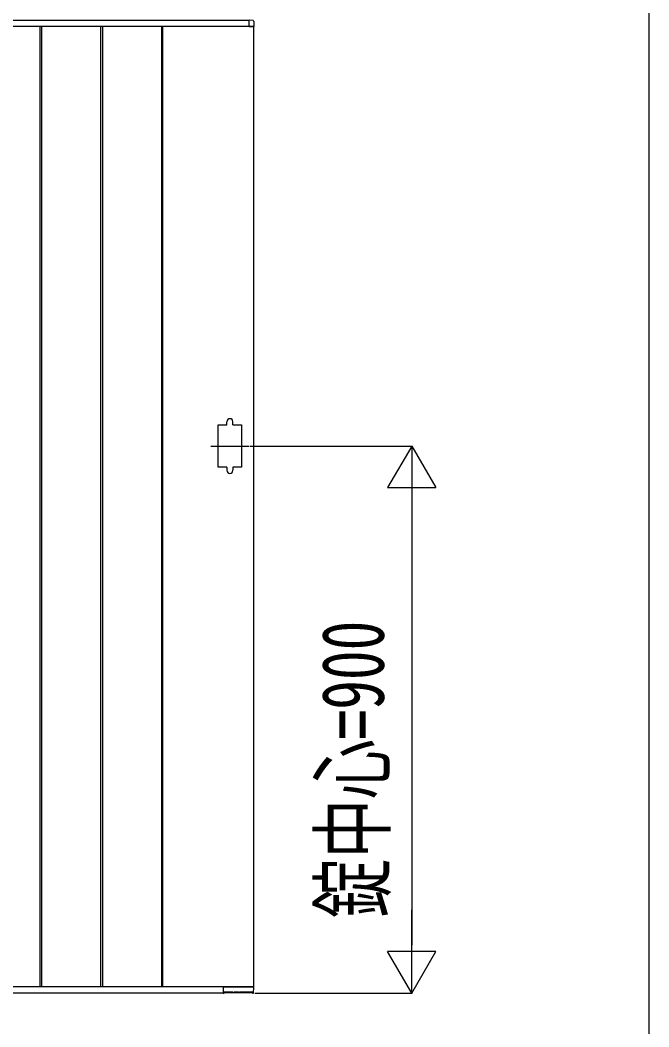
# Model space of a CAD drawing. Units: millimetres, scale not verified. Extents: x -14718 to 14718, y -10395 to 10395.
# Drawn here: x -7501 to -6467, y 1457 to 3113 of the extents above; entities that cross this region are included whole.
import ezdxf
from ezdxf.enums import TextEntityAlignment as Align

# ---------------------------------------------------------------- set-up
doc = ezdxf.new("R2010")
doc.units = ezdxf.units.MM
doc.header["$LTSCALE"] = 40
for name, color, linetype in [('0-1_USER1', 3, 'Continuous'), ('0-4_YKK_A1', 4, 'Continuous'), ('0-5_YKK_D', 6, 'Continuous')]:
    doc.layers.add(name, color=color, linetype=linetype)
doc.styles.add('ＭＳ ゴシック', font='')
doc.styles.get('ＭＳ ゴシック').set_extended_font_data('MS Gothic')

msp = doc.modelspace()

# ---------------------------------------------------------------- linework, layer by layer
at = {"layer": '0-1_USER1'}
msp.add_line((-6467.43, 9712.5), (-6467.43, 1112.5), dxfattribs=at)
at = {"layer": '0-4_YKK_A1'}
for p, q in [((-7117.43, 3102.5), (-8117.43, 3102.5)), ((-7124.43, 3112.5), (-8110.43, 3112.5)), ((-7468.93, 3102.5), (-7468.93, 1522.5)), ((-7465.93, 3102.5), (-7465.93, 1522.5)), ((-7368.93, 3102.5), (-7368.93, 1522.5)), ((-7365.93, 3102.5), (-7365.93, 1522.5)), ((-7268.93, 3102.5), (-7268.93, 1522.5)), ((-7267.43, 3102.5), (-7267.43, 1522.5)), ((-7124.43, 3102.5), (-7124.43, 3112.5)), ((-7124.43, 3102.8), (-7124.43, 3112.47)), ((-7124.43, 3102.5), (-7117.43, 3102.5)), ((-7117.43, 3102.5), (-7124.13, 3102.5)), ((-7124.13, 3102.5), (-7124.13, 3102.5)), ((-7118.34, 3112.63), (-7123.9, 3112.97)), ((-7117.43, 3102.5), (-7117.43, 1522.5)), ((-7116.93, 3111.13), (-7116.93, 3103)), ((-7161.43, 2447.5), (-7161.43, 2452.5)), ((-7151.43, 2447.5), (-7151.43, 2452.5)), ((-7187.93, 2412.5), (-7124.93, 2412.5)), ((-7161.43, 2377.5), (-7161.43, 2372.5)), ((-7151.43, 2377.5), (-7151.43, 2372.5)), ((-7117.43, 1522.5), (-8117.43, 1522.5)), ((-7167.43, 1512.5), (-8067.43, 1512.5)), ((-7167.43, 1522.5), (-7167.43, 1512.5)), ((-7167.43, 1522.2), (-7167.43, 1512.52)), ((-7167.13, 1522.5), (-7117.46, 1522.5)), ((-7166.93, 1512.02), (-7166.11, 1512.02)), ((-7165.57, 1514.31), (-7165.61, 1512.51)), ((-7119.3, 1513), (-7165.6, 1513)), ((-7165.26, 1514.6), (-7151.64, 1514.6)), ((-7161.53, 1514.6), (-7161.55, 1513.49)), ((-7151.31, 1513.49), (-7151.32, 1514.31)), ((-7149.57, 1514.31), (-7149.59, 1513.49)), ((-7149.26, 1514.6), (-7142.6, 1514.6)), ((-7142.27, 1513.49), (-7142.29, 1514.31)), ((-7140.54, 1514.31), (-7140.55, 1513.49)), ((-7140.23, 1514.6), (-7119.64, 1514.6)), ((-7124.43, 1522.5), (-7117.43, 1522.5)), ((-7119.29, 1512.49), (-7119.32, 1514.31)), ((-7118.79, 1512), (-7118.04, 1512)), ((-7117.54, 1512.47), (-7116.96, 1521.97))]:
    msp.add_line(p, q, dxfattribs=at)
for points in [[(-7161.43, 2377.5), (-7175.43, 2377.5), (-7175.43, 2447.5), (-7161.43, 2447.5)], [(-7151.43, 2447.5), (-7137.43, 2447.5), (-7137.43, 2377.5), (-7151.43, 2377.5)], [(-7165.57, 1514.31), (-7165.57, 1514.35), (-7165.56, 1514.4), (-7165.53, 1514.45), (-7165.5, 1514.49), (-7165.45, 1514.54), (-7165.38, 1514.58), (-7165.26, 1514.6)], [(-7151.64, 1514.6), (-7151.5, 1514.57), (-7151.43, 1514.52), (-7151.38, 1514.47), (-7151.35, 1514.41), (-7151.33, 1514.36), (-7151.32, 1514.31)], [(-7149.57, 1514.31), (-7149.57, 1514.35), (-7149.56, 1514.4), (-7149.53, 1514.45), (-7149.5, 1514.49), (-7149.45, 1514.54), (-7149.38, 1514.58), (-7149.26, 1514.6)], [(-7142.6, 1514.6), (-7142.47, 1514.57), (-7142.39, 1514.52), (-7142.34, 1514.47), (-7142.31, 1514.41), (-7142.3, 1514.36), (-7142.29, 1514.31)], [(-7140.54, 1514.31), (-7140.53, 1514.35), (-7140.52, 1514.4), (-7140.5, 1514.45), (-7140.47, 1514.49), (-7140.42, 1514.54), (-7140.34, 1514.58), (-7140.23, 1514.6)], [(-7119.64, 1514.6), (-7119.5, 1514.57), (-7119.43, 1514.52), (-7119.38, 1514.47), (-7119.35, 1514.41), (-7119.33, 1514.36), (-7119.32, 1514.31)]]:
    msp.add_lwpolyline(points, dxfattribs=at)
for centre, radius, start, end in [((-7123.93, 3112.47), 0.5, 86.5, 180), ((-7124.13, 3102.8), 0.3, 180, 270), ((-7118.43, 3111.13), 1.5, 0, 86.5), ((-7117.43, 3103), 0.5, 270, 0), ((-7156.43, 2452.5), 5, 0, 180), ((-7156.43, 2372.5), 5, 180, 0), ((-7167.13, 1522.2), 0.3, 90, 180), ((-7166.93, 1512.52), 0.5, 180, 270), ((-7166.11, 1512.52), 0.5, 269.99848, 358.9986), ((-7162.05, 1513.5), 0.5, 270, 359), ((-7150.81, 1513.5), 0.5, 181, 270), ((-7150.09, 1513.5), 0.5, 270, 359), ((-7141.77, 1513.5), 0.5, 181, 270), ((-7141.05, 1513.5), 0.5, 270, 359), ((-7118.79, 1512.5), 0.5, 181, 270.81029), ((-7118.04, 1512.5), 0.5, 270.78919, 356.5), ((-7117.46, 1522), 0.5, 356.5, 90)]:
    msp.add_arc(centre, radius, start, end, dxfattribs=at)
at = {"layer": '0-5_YKK_D'}
for p, q in [((-7122.93, 2412.5), (-6856.43, 2412.5)), ((-6857.43, 2412.5), (-6896.93, 2344.08)), ((-6857.43, 2412.5), (-6817.93, 2344.08)), ((-6857.43, 2412.5), (-6857.43, 2275.67)), ((-6896.93, 2344.08), (-6817.93, 2344.08)), ((-6857.43, 2333.5), (-6857.43, 1591.5)), ((-6857.43, 1512.5), (-6857.43, 1649.33)), ((-6857.43, 1512.5), (-6896.93, 1580.92)), ((-6817.93, 1580.92), (-6896.93, 1580.92)), ((-6857.43, 1512.5), (-6817.93, 1580.92)), ((-7115.43, 1512.5), (-6856.43, 1512.5))]:
    msp.add_line(p, q, dxfattribs=at)

# ---------------------------------------------------------------- texts
at = {"layer": '0-5_YKK_D', "style": 'ＭＳ ゴシック', "width": 0.7}
msp.add_text('錠中心=900', height=102.6, rotation=90, dxfattribs=at).set_placement((-6872.43, 1635.83), align=Align.BOTTOM_LEFT)

doc.saveas('drawing.dxf')
